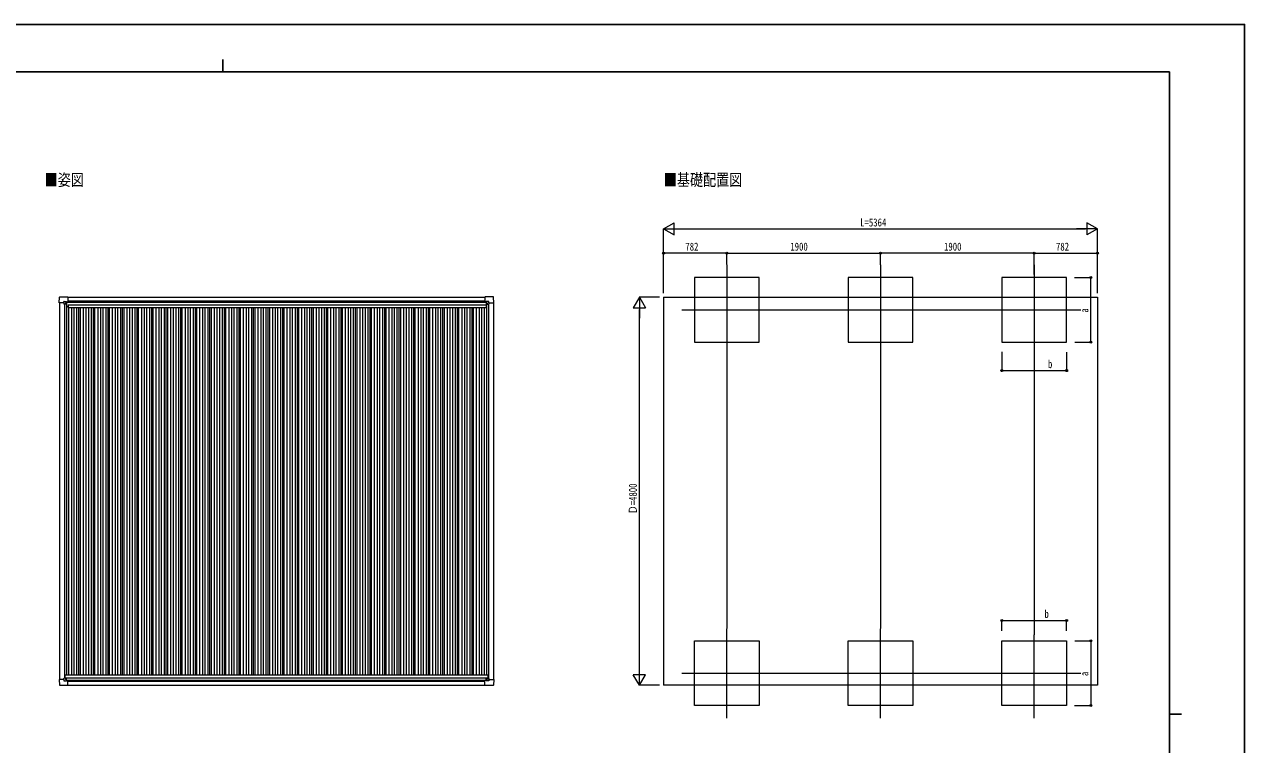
# Model space of a CAD drawing. Units: millimetres, scale not verified. Extents: x -12615 to 12615, y -8910 to 8910.
# Drawn here: x -2470 to 12615, y 0 to 8910 of the extents above; entities that cross this region are included whole.
import ezdxf
from ezdxf.enums import TextEntityAlignment as Align

# ---------------------------------------------------------------- set-up
doc = ezdxf.new("R2010")
doc.units = ezdxf.units.MM
doc.header["$LTSCALE"] = 30
doc.layers.add('0-2_USER1', color=92, linetype='Continuous')
doc.layers.add('0-7_YKK_ZWAK', color=134, linetype='Continuous')
for name, color, linetype, lineweight in [('0-3_YKK_12', 40, 'Continuous', 18), ('0-4_YKK_13', 120, 'Continuous', 18), ('0-5_YKK_A1', 120, 'Continuous', 18), ('0-6_YKK_D', 200, 'Continuous', 18)]:
    doc.layers.add(name, color=color, linetype=linetype, lineweight=lineweight)
doc.styles.add('ＭＳ ゴシック', font='')
doc.styles.get('ＭＳ ゴシック').set_extended_font_data('MS Gothic')

msp = doc.modelspace()

# ---------------------------------------------------------------- linework, layer by layer
at = {"layer": '0-3_YKK_12'}
for p, q in [((6214.54, 5936.03), (6214.54, 4829.37)), ((8114.54, 5936.03), (8114.54, 4829.37)), ((10014.54, 5936.03), (10014.54, 4904.37)), ((5655.87, 5379.76), (10588.79, 5379.76)), ((6214.54, 327.59), (6214.54, 1434.24)), ((8114.54, 327.59), (8114.54, 1434.24)), ((10014.54, 327.59), (10014.54, 1359.24)), ((5655.87, 883.85), (10588.79, 883.85))]:
    msp.add_line(p, q, dxfattribs=at)
at = {"layer": '0-4_YKK_13'}
for p, q in [((-2039.17, 5464.25), (-2040, 5465.08)), ((-1980.8, 5464.25), (-2039.17, 5464.25)), ((-1980.8, 5464.25), (-1980.8, 5480.69)), ((-1980.8, 5464.25), (-1980.8, 5451.25)), ((-1979.8, 5481.69), (-1949.89, 5481.69)), ((-1955.2, 5458.71), (-1955.2, 5457.75)), ((-1949.18, 5481.39), (-1948.18, 5480.39)), ((-1948.18, 5480.39), (-1948.18, 5450.75)), ((-1948.18, 5478.59), (-1933.39, 5478.59)), ((-1933.35, 5478.6), (-1932.63, 5478.64)), ((-1933.03, 5537.6), (-1932.18, 5536.75)), ((-1932.18, 5536.75), (-1932.18, 5479.15)), ((-1932.18, 5479.15), (-1932.18, 5479.13)), ((3224.88, 5537.6), (3224.02, 5536.75)), ((3224.02, 5536.75), (3224.02, 5479.15)), ((3224.02, 5479.15), (3224.02, 5479.13)), ((3225.2, 5478.6), (3224.48, 5478.64)), ((3240.02, 5478.59), (3225.23, 5478.59)), ((3241.02, 5481.39), (3240.02, 5480.39)), ((3240.02, 5480.39), (3240.02, 5450.75)), ((3271.65, 5481.69), (3241.73, 5481.69)), ((3247.04, 5458.71), (3247.04, 5457.75)), ((3272.64, 5464.25), (3272.64, 5480.69)), ((3272.64, 5464.25), (3272.64, 5451.25)), ((3272.64, 5464.25), (3331.02, 5464.25)), ((3331.02, 5464.25), (3331.85, 5465.08)), ((-2039.17, 806.86), (-2040, 806.03)), ((-1980.8, 806.86), (-2039.17, 806.86)), ((-1980.8, 806.86), (-1980.8, 819.86)), ((-1980.8, 806.86), (-1980.8, 790.42)), ((-1979.8, 789.42), (-1949.89, 789.42)), ((-1955.2, 812.4), (-1955.2, 813.36)), ((-1949.18, 789.71), (-1948.18, 790.72)), ((-1948.18, 790.72), (-1948.18, 820.36)), ((-1948.18, 792.51), (-1933.39, 792.51)), ((-1933.35, 792.51), (-1932.63, 792.47)), ((-1932.18, 791.96), (-1932.18, 791.98)), ((-1932.18, 734.36), (-1932.18, 791.96)), ((3224.04, 791.85), (3224.04, 791.87)), ((3224.04, 734.25), (3224.04, 791.85)), ((3225.21, 792.4), (3224.49, 792.36)), ((3240.04, 792.4), (3225.24, 792.4)), ((3240.04, 790.61), (3240.04, 820.25)), ((3241.04, 789.6), (3240.04, 790.61)), ((3271.66, 789.31), (3241.74, 789.31)), ((3247.06, 812.29), (3247.06, 813.25)), ((3272.66, 806.75), (3272.66, 819.75)), ((3272.66, 806.75), (3331.03, 806.75)), ((3272.66, 806.75), (3272.66, 790.31)), ((3331.03, 806.75), (3331.86, 805.92)), ((-1933.03, 733.51), (-1932.18, 734.36)), ((3224.89, 733.39), (3224.04, 734.25))]:
    msp.add_line(p, q, dxfattribs=at)
for points in [[(-2040, 5465.08), (-2040.12, 5465.19), (-2035.71, 5537.28)], [(-2035.21, 5537.75), (-1933.18, 5537.75), (-1933.03, 5537.6)], [(-1948.68, 5450.25), (-1978.24, 5450.25), (-1979.8, 5450.25), (-1980.8, 5451.25)], [(-1957.12, 5459.67), (-1958.08, 5459.67), (-1958.08, 5460.63), (-1957.12, 5460.63)], [(-1956.16, 5461.59), (-1956.16, 5462.55), (-1955.2, 5462.55), (-1955.2, 5461.59)], [(-1955.2, 5457.75), (-1956.16, 5457.75), (-1956.16, 5458.71)], [(-1954.24, 5460.63), (-1953.28, 5460.63), (-1953.28, 5459.67), (-1954.24, 5459.67)], [(3327.05, 5537.75), (3225.02, 5537.75), (3224.88, 5537.6)], [(3240.52, 5450.25), (3270.08, 5450.25), (3271.64, 5450.25), (3272.64, 5451.25)], [(3246.08, 5460.63), (3245.12, 5460.63), (3245.12, 5459.67), (3246.08, 5459.67)], [(3248, 5461.59), (3248, 5462.55), (3247.04, 5462.55), (3247.04, 5461.59)], [(3247.04, 5457.75), (3248, 5457.75), (3248, 5458.71)], [(3248.96, 5459.67), (3249.92, 5459.67), (3249.92, 5460.63), (3248.96, 5460.63)], [(3331.85, 5465.08), (3331.96, 5465.19), (3327.55, 5537.28)], [(-2040, 806.03), (-2040.12, 805.92), (-2035.71, 733.83)], [(-1948.68, 820.86), (-1978.24, 820.86), (-1979.8, 820.86), (-1980.8, 819.86)], [(-1957.12, 811.44), (-1958.08, 811.44), (-1958.08, 810.48), (-1957.12, 810.48)], [(-1955.2, 813.36), (-1956.16, 813.36), (-1956.16, 812.4)], [(-1956.16, 809.52), (-1956.16, 808.56), (-1955.2, 808.56), (-1955.2, 809.52)], [(-1954.24, 810.48), (-1953.28, 810.48), (-1953.28, 811.44), (-1954.24, 811.44)], [(3240.54, 820.75), (3270.1, 820.75), (3271.66, 820.75), (3272.66, 819.75)], [(3246.1, 810.37), (3245.14, 810.37), (3245.14, 811.33), (3246.1, 811.33)], [(3247.06, 813.25), (3248.02, 813.25), (3248.02, 812.29)], [(3248.02, 809.41), (3248.02, 808.45), (3247.06, 808.45), (3247.06, 809.41)], [(3248.98, 811.33), (3249.94, 811.33), (3249.94, 810.37), (3248.98, 810.37)], [(3331.86, 805.92), (3331.98, 805.81), (3327.57, 733.72)], [(-2035.21, 733.36), (-1933.18, 733.36), (-1933.03, 733.51)], [(3327.07, 733.25), (3225.04, 733.25), (3224.89, 733.39)]]:
    msp.add_lwpolyline(points, dxfattribs=at)
for centre in [(-1955.68, 5460.15), (3247.52, 5460.15), (-1955.68, 810.96), (3247.54, 810.85)]:
    msp.add_circle(centre, 5.3, dxfattribs=at)
for centre, radius, start, end in [((-2035.21, 5537.25), 0.5, 90, 176.5), ((-1957.12, 5461.59), 0.96, 270, 0), ((-1957.12, 5458.71), 0.96, 0, 90), ((-1954.24, 5461.59), 0.96, 180, 270), ((-1954.24, 5458.71), 0.96, 90, 180), ((-1948.68, 5450.75), 0.5, 270, 315), ((-1948.68, 5450.75), 0.5, 315, 0), ((-1933.39, 5479.09), 0.5, 270, 273.5), ((3225.23, 5479.09), 0.5, 266.5, 270), ((3240.52, 5450.75), 0.5, 180, 225), ((3240.52, 5450.75), 0.5, 225, 270), ((3246.08, 5461.59), 0.96, 270, 0), ((3246.08, 5458.71), 0.96, 0, 90), ((3248.96, 5461.59), 0.96, 180, 270), ((3248.96, 5458.71), 0.96, 90, 180), ((3327.05, 5537.25), 0.5, 3.5, 90), ((-1957.12, 812.4), 0.96, 270, 0), ((-1957.12, 809.52), 0.96, 0, 90), ((-1954.24, 812.4), 0.96, 180, 270), ((-1954.24, 809.52), 0.96, 90, 180), ((-1948.68, 820.36), 0.5, 45, 90), ((-1948.68, 820.36), 0.5, 0, 45), ((-1933.39, 792.01), 0.5, 86.5, 90), ((3225.24, 791.9), 0.5, 90, 93.5), ((3240.54, 820.25), 0.5, 135, 180), ((3240.54, 820.25), 0.5, 90, 135), ((3246.1, 812.29), 0.96, 270, 0), ((3246.1, 809.41), 0.96, 0, 90), ((3248.98, 812.29), 0.96, 180, 270), ((3248.98, 809.41), 0.96, 90, 180), ((-2035.21, 733.86), 0.5, 183.5, 270), ((3327.07, 733.75), 0.5, 270, 356.5)]:
    msp.add_arc(centre, radius, start, end, dxfattribs=at)
for centre, major_axis, ratio, start_param, end_param in [((-1979.8, 5480.68), (-0.71, 0.71), 0.99628, 5.49965061, 7.06672), ((-1949.89, 5480.68), (0, 1), 0.998135, 5.49778714, 6.28318531), ((-1932.68, 5479.14), (0.368, -0.347), 0.974973, 5.45460589, 7.02540222), ((3224.52, 5479.14), (-0.368, -0.347), 0.974973, 5.5409684, 7.11176473), ((3241.73, 5480.68), (0, 1), 0.998135, 6.28318531, 7.06858347), ((3271.64, 5480.68), (0.71, 0.71), 0.99628, 5.49965061, 7.06672), ((-1979.8, 790.42), (-0.71, -0.71), 0.99628, 5.49965061, 7.06672), ((-1949.89, 790.42), (0, -1), 0.998135, 6.28318531, 7.06858347), ((-1932.68, 791.97), (0.368, 0.347), 0.974973, 5.5409684, 7.11176473), ((3224.54, 791.86), (-0.368, 0.347), 0.974973, 5.45460589, 7.02540222), ((3241.74, 790.31), (0, -1), 0.998135, 5.49778714, 6.28318531), ((3271.66, 790.31), (0.71, -0.71), 0.99628, 5.49965061, 7.06672)]:
    msp.add_ellipse(centre, major_axis=major_axis, ratio=ratio, start_param=start_param, end_param=end_param, dxfattribs=at)
at = {"layer": '0-5_YKK_A1'}
for p, q in [((-2036.18, 5464.25), (-2036.18, 806.86)), ((-1976.18, 5450.25), (-1976.18, 820.86)), ((-1949.18, 5450.25), (-1949.18, 862.53)), ((-1948.18, 5477.23), (3240.02, 5477.23)), ((-1948.18, 5475.44), (3240.02, 5475.44)), ((-1932.18, 5534.62), (3224.02, 5534.62)), ((-1932.18, 5488.56), (3224.02, 5488.56)), ((-1930.18, 5441.9), (3238.82, 5441.9)), ((-1930.18, 5441.9), (-1930.18, 5407.05)), ((3238.82, 5441.9), (3238.82, 5407.05)), ((3241.02, 5450.25), (3241.02, 862.53)), ((3268.02, 5450.25), (3268.02, 820.75)), ((3328.02, 5464.25), (3328.04, 806.75)), ((5432.54, 5534.62), (10796.54, 5534.62)), ((5432.54, 5534.62), (5432.54, 734.62)), ((10796.54, 5534.62), (10796.54, 734.62)), ((-1949.18, 5419.62), (-1930.18, 5419.62)), ((-1930.18, 5407.05), (3238.82, 5407.05)), ((-1924.08, 5407.05), (-1924.08, 862.53)), ((-1889.08, 5407.05), (-1889.08, 862.53)), ((-1859.08, 5407.05), (-1859.08, 862.53)), ((-1824.08, 5407.05), (-1824.08, 862.53)), ((-1799.92, 5407.05), (-1799.92, 862.53)), ((-1781.98, 5407.05), (-1781.98, 862.53)), ((-1744.08, 5407.05), (-1744.08, 862.53)), ((-1709.08, 5407.05), (-1709.08, 862.53)), ((-1679.08, 5407.05), (-1679.08, 862.53)), ((-1644.08, 5407.05), (-1644.08, 862.53)), ((-1619.92, 5407.05), (-1619.92, 862.53)), ((-1601.98, 5407.05), (-1601.98, 862.53)), ((-1564.08, 5407.05), (-1564.08, 862.53)), ((-1529.08, 5407.05), (-1529.08, 862.53)), ((-1499.08, 5407.05), (-1499.08, 862.53)), ((-1464.08, 5407.05), (-1464.08, 862.53)), ((-1439.92, 5407.05), (-1439.92, 862.53)), ((-1421.98, 5407.05), (-1421.98, 862.53)), ((-1384.08, 5407.05), (-1384.08, 862.53)), ((-1349.08, 5407.05), (-1349.08, 862.53)), ((-1319.08, 5407.05), (-1319.08, 862.53)), ((-1284.08, 5407.05), (-1284.08, 862.53)), ((-1259.92, 5407.05), (-1259.92, 862.53)), ((-1241.98, 5407.05), (-1241.98, 862.53)), ((-1204.08, 5407.05), (-1204.08, 862.53)), ((-1169.08, 5407.05), (-1169.08, 862.53)), ((-1139.08, 5407.05), (-1139.08, 862.53)), ((-1104.08, 5407.05), (-1104.08, 862.53)), ((-1079.92, 5407.05), (-1079.92, 862.53)), ((-1061.98, 5407.05), (-1061.98, 862.53)), ((-1024.08, 5407.05), (-1024.08, 862.53)), ((-989.08, 5407.05), (-989.08, 862.53)), ((-959.08, 5407.05), (-959.08, 862.53)), ((-924.08, 5407.05), (-924.08, 862.53)), ((-899.92, 5407.05), (-899.92, 862.53)), ((-881.98, 5407.05), (-881.98, 862.53)), ((-844.08, 5407.05), (-844.08, 862.53)), ((-809.08, 5407.05), (-809.08, 862.53)), ((-779.08, 5407.05), (-779.08, 862.53)), ((-744.08, 5407.05), (-744.08, 862.53)), ((-719.92, 5407.05), (-719.92, 862.53)), ((-701.98, 5407.05), (-701.98, 862.53)), ((-664.08, 5407.05), (-664.08, 862.53)), ((-629.08, 5407.05), (-629.08, 862.53)), ((-599.08, 5407.05), (-599.08, 862.53)), ((-564.08, 5407.05), (-564.08, 862.53)), ((-539.92, 5407.05), (-539.92, 862.53)), ((-521.98, 5407.05), (-521.98, 862.53)), ((-484.08, 5407.05), (-484.08, 862.53)), ((-449.08, 5407.05), (-449.08, 862.53)), ((-419.08, 5407.05), (-419.08, 862.53)), ((-384.08, 5407.05), (-384.08, 862.53)), ((-359.92, 5407.05), (-359.92, 862.53)), ((-341.98, 5407.05), (-341.98, 862.53)), ((-304.08, 5407.05), (-304.08, 862.53)), ((-269.08, 5407.05), (-269.08, 862.53)), ((-239.08, 5407.05), (-239.08, 862.53)), ((-204.08, 5407.05), (-204.08, 862.53)), ((-179.92, 5407.05), (-179.92, 862.53)), ((-161.98, 5407.05), (-161.98, 862.53)), ((-124.08, 5407.05), (-124.08, 862.53)), ((-89.08, 5407.05), (-89.08, 862.53)), ((-59.08, 5407.05), (-59.08, 862.53)), ((-24.08, 5407.05), (-24.08, 862.53)), ((0.08, 5407.05), (0.08, 862.53)), ((18.02, 5407.05), (18.02, 862.53)), ((55.92, 5407.05), (55.92, 862.53)), ((90.92, 5407.05), (90.92, 862.53)), ((120.92, 5407.05), (120.92, 862.53)), ((155.92, 5407.05), (155.92, 862.53)), ((180.08, 5407.05), (180.08, 862.53)), ((198.02, 5407.05), (198.02, 862.53)), ((235.92, 5407.05), (235.92, 862.53)), ((270.92, 5407.05), (270.92, 862.53)), ((300.92, 5407.05), (300.92, 862.53)), ((335.92, 5407.05), (335.92, 862.53)), ((360.08, 5407.05), (360.08, 862.53)), ((378.02, 5407.05), (378.02, 862.53)), ((415.92, 5407.05), (415.92, 862.53)), ((450.92, 5407.05), (450.92, 862.53)), ((480.92, 5407.05), (480.92, 862.53)), ((515.92, 5407.05), (515.92, 862.53)), ((540.08, 5407.05), (540.08, 862.53)), ((558.02, 5407.05), (558.02, 862.53)), ((595.92, 5407.05), (595.92, 862.53)), ((630.92, 5407.05), (630.92, 862.53)), ((660.92, 5407.05), (660.92, 862.53)), ((695.92, 5407.05), (695.92, 862.53)), ((720.08, 5407.05), (720.08, 862.53)), ((738.02, 5407.05), (738.02, 862.53)), ((775.92, 5407.05), (775.92, 862.53)), ((810.92, 5407.05), (810.92, 862.53)), ((840.92, 5407.05), (840.92, 862.53)), ((875.92, 5407.05), (875.92, 862.53)), ((900.08, 5407.05), (900.08, 862.53)), ((918.02, 5407.05), (918.02, 862.53)), ((955.92, 5407.05), (955.92, 862.53)), ((990.92, 5407.05), (990.92, 862.53)), ((1020.92, 5407.05), (1020.92, 862.53)), ((1055.92, 5407.05), (1055.92, 862.53)), ((1080.08, 5407.05), (1080.08, 862.53)), ((1098.02, 5407.05), (1098.02, 862.53)), ((1135.92, 5407.05), (1135.92, 862.53)), ((1170.92, 5407.05), (1170.92, 862.53)), ((1200.92, 5407.05), (1200.92, 862.53)), ((1235.92, 5407.05), (1235.92, 862.53)), ((1260.08, 5407.05), (1260.08, 862.53)), ((1278.02, 5407.05), (1278.02, 862.53)), ((1315.92, 5407.05), (1315.92, 862.53)), ((1350.92, 5407.05), (1350.92, 862.53)), ((1380.92, 5407.05), (1380.92, 862.53)), ((1415.92, 5407.05), (1415.92, 862.53)), ((1440.08, 5407.05), (1440.08, 862.53)), ((1458.02, 5407.05), (1458.02, 862.53)), ((1495.92, 5407.05), (1495.92, 862.53)), ((1530.92, 5407.05), (1530.92, 862.53)), ((1560.92, 5407.05), (1560.92, 862.53)), ((1595.92, 5407.05), (1595.92, 862.53)), ((1620.08, 5407.05), (1620.08, 862.53)), ((1638.02, 5407.05), (1638.02, 862.53)), ((1675.92, 5407.05), (1675.92, 862.53)), ((1710.92, 5407.05), (1710.92, 862.53)), ((1740.92, 5407.05), (1740.92, 862.53)), ((1775.92, 5407.05), (1775.92, 862.53)), ((1800.08, 5407.05), (1800.08, 862.53)), ((1818.02, 5407.05), (1818.02, 862.53)), ((1855.92, 5407.05), (1855.92, 862.53)), ((1890.92, 5407.05), (1890.92, 862.53)), ((1920.92, 5407.05), (1920.92, 862.53)), ((1955.92, 5407.05), (1955.92, 862.53)), ((1980.08, 5407.05), (1980.08, 862.53)), ((1998.02, 5407.05), (1998.02, 862.53)), ((2035.92, 5407.05), (2035.92, 862.53)), ((2070.92, 5407.05), (2070.92, 862.53)), ((2100.92, 5407.05), (2100.92, 862.53)), ((2135.92, 5407.05), (2135.92, 862.53)), ((2160.08, 5407.05), (2160.08, 862.53)), ((2178.02, 5407.05), (2178.02, 862.53)), ((2215.92, 5407.05), (2215.92, 862.53)), ((2250.92, 5407.05), (2250.92, 862.53)), ((2280.92, 5407.05), (2280.92, 862.53)), ((2315.92, 5407.05), (2315.92, 862.53)), ((2340.08, 5407.05), (2340.08, 862.53)), ((2358.02, 5407.05), (2358.02, 862.53)), ((2395.92, 5407.05), (2395.92, 862.53)), ((2430.92, 5407.05), (2430.92, 862.53)), ((2460.92, 5407.05), (2460.92, 862.53)), ((2495.92, 5407.05), (2495.92, 862.53)), ((2520.08, 5407.05), (2520.08, 862.53)), ((2538.02, 5407.05), (2538.02, 862.53)), ((2575.92, 5407.05), (2575.92, 862.53)), ((2610.92, 5407.05), (2610.92, 862.53)), ((2640.92, 5407.05), (2640.92, 862.53)), ((2675.92, 5407.05), (2675.92, 862.53)), ((2700.08, 5407.05), (2700.08, 862.53)), ((2718.02, 5407.05), (2718.02, 862.53)), ((2755.92, 5407.05), (2755.92, 862.53)), ((2790.92, 5407.05), (2790.92, 862.53)), ((2820.92, 5407.05), (2820.92, 862.53)), ((2855.92, 5407.05), (2855.92, 862.53)), ((2880.08, 5407.05), (2880.08, 862.53)), ((2898.02, 5407.05), (2898.02, 862.53)), ((2935.92, 5407.05), (2935.92, 862.53)), ((2970.92, 5407.05), (2970.92, 862.53)), ((3000.92, 5407.05), (3000.92, 862.53)), ((3035.92, 5407.05), (3035.92, 862.53)), ((3060.08, 5407.05), (3060.08, 862.53)), ((3078.02, 5407.05), (3078.02, 862.53)), ((3115.92, 5407.05), (3115.92, 862.53)), ((3150.92, 5407.05), (3150.92, 862.53)), ((3180.92, 5407.05), (3180.92, 862.53)), ((3215.92, 5407.05), (3215.92, 862.53)), ((3238.82, 5419.62), (3241.02, 5419.62)), ((-1969.08, 862.53), (3260.92, 862.53)), ((-1969.08, 862.53), (-1969.08, 820.86)), ((-1969.08, 827.85), (3260.92, 827.85)), ((-1948.18, 795.71), (3240.04, 795.71)), ((-1932.18, 782.95), (3224.04, 782.95)), ((3260.92, 862.53), (3260.92, 820.75)), ((-1932.18, 734.62), (3224.04, 734.62)), ((10796.54, 734.62), (5432.54, 734.62))]:
    msp.add_line(p, q, dxfattribs=at)
for points in [[(5814.74, 4979.76), (6614.74, 4979.76), (6614.74, 5779.76), (5814.74, 5779.76)], [(7714.74, 4979.76), (8514.74, 4979.76), (8514.74, 5779.76), (7714.74, 5779.76)], [(9614.74, 4979.76), (10414.74, 4979.76), (10414.74, 5779.76), (9614.74, 5779.76)], [(5814.74, 1283.85), (6614.74, 1283.85), (6614.74, 483.85), (5814.74, 483.85)], [(7714.74, 1283.85), (8514.74, 1283.85), (8514.74, 483.85), (7714.74, 483.85)], [(9614.74, 1283.85), (10414.74, 1283.85), (10414.74, 483.85), (9614.74, 483.85)]]:
    msp.add_lwpolyline(points, close=True, dxfattribs=at)
at = {"layer": '0-6_YKK_D'}
for p, q in [((5432.54, 6379.76), (5562.45, 6454.76)), ((5432.54, 5584.62), (5432.54, 6380.76)), ((5432.54, 6379.76), (5562.45, 6304.76)), ((5432.54, 6379.76), (5692.35, 6379.76)), ((5562.45, 6304.76), (5562.45, 6454.76)), ((5582.54, 6379.76), (10646.54, 6379.76)), ((10796.54, 6379.76), (10536.74, 6379.76)), ((10796.54, 6379.76), (10666.64, 6454.76)), ((10666.64, 6454.76), (10666.64, 6304.76)), ((10796.54, 6379.76), (10666.64, 6304.76)), ((10796.54, 5584.62), (10796.54, 6380.76)), ((5432.54, 5585.62), (5432.54, 6080.76)), ((6214.54, 6079.76), (5432.54, 6079.76)), ((6214.54, 5939), (6214.54, 6080.76)), ((6214.54, 5939), (6214.54, 6080.76)), ((6214.54, 6079.76), (8114.54, 6079.76)), ((8114.54, 5937.03), (8114.54, 6080.76)), ((8114.54, 5937.03), (8114.54, 6080.76)), ((10014.54, 6079.76), (8114.54, 6079.76)), ((10014.54, 5814.34), (10014.54, 6080.76)), ((10014.54, 5939), (10014.54, 6080.76)), ((10014.54, 6079.76), (10796.54, 6079.76)), ((10796.54, 5584.62), (10796.54, 6080.76)), ((10510.48, 5779.76), (10715.74, 5779.76)), ((10714.74, 4979.76), (10714.74, 5779.76)), ((5132.54, 5534.62), (5057.54, 5404.71)), ((5382.54, 5534.62), (5131.54, 5534.62)), ((5132.54, 5534.62), (5207.54, 5404.71)), ((5132.54, 5534.62), (5132.54, 5274.81)), ((5057.54, 5404.71), (5207.54, 5404.71)), ((5132.54, 884.62), (5132.54, 5384.62)), ((10515.57, 4979.76), (10715.74, 4979.76)), ((6214.54, 4828.87), (6214.54, 1434.74)), ((8114.54, 4828.87), (8114.54, 1434.74)), ((9614.74, 4857.68), (9614.74, 4625.62)), ((10014.54, 4904.37), (10014.54, 1359.24)), ((10414.74, 4855.75), (10414.74, 4625.62)), ((9614.74, 4626.62), (10414.74, 4626.62)), ((9614.74, 1405.94), (9614.74, 1537.57)), ((9614.74, 1536.57), (10414.74, 1536.57)), ((10414.74, 1407.87), (10414.74, 1537.57)), ((10515.57, 1283.85), (10715.74, 1283.85)), ((10714.74, 1283.85), (10714.74, 483.85)), ((5132.54, 734.62), (5132.54, 994.43)), ((5132.54, 734.62), (5057.54, 864.52)), ((5207.54, 864.52), (5057.54, 864.52)), ((5132.54, 734.62), (5207.54, 864.52)), ((5382.54, 734.62), (5131.54, 734.62)), ((10510.48, 483.85), (10715.74, 483.85))]:
    msp.add_line(p, q, dxfattribs=at)
for centre in [(5432.54, 6079.76), (6214.54, 6079.76), (6214.54, 6079.76), (8114.54, 6079.76), (8114.54, 6079.76), (10014.54, 6079.76), (10014.54, 6079.76), (10796.54, 6079.76), (10714.74, 5779.76), (10714.74, 4979.76), (9614.74, 4626.62), (10414.74, 4626.62), (9614.74, 1536.57), (10414.74, 1536.57), (10714.74, 1283.85), (10714.74, 483.85)]:
    msp.add_circle(centre, 12.75, dxfattribs=at)
at = {"layer": '0-7_YKK_ZWAK'}
for p, q in [((-14.94, 8475), (-14.94, 8325)), ((11685.06, 8325), (-11714.94, 8325)), ((11685.06, 8325), (11685.06, -7575)), ((11685.06, 375), (11835.06, 375))]:
    msp.add_line(p, q, dxfattribs=at)
msp.add_lwpolyline([(-12615, -8910), (12615, -8910), (12615, 8910), (-12615, 8910)], close=True, dxfattribs=at)

# ---------------------------------------------------------------- texts
at = {"layer": '0-2_USER1', "style": 'ＭＳ ゴシック', "width": 0.8}
for s, p in [('■姿図', (-2219.48, 6868.15)), ('■基礎配置図', (5435.2, 6868.15))]:
    msp.add_text(s, height=148.1, dxfattribs=at).set_placement(p, align=Align.BOTTOM_LEFT)
at = {"layer": '0-6_YKK_D', "style": 'ＭＳ ゴシック', "width": 0.8}
for s, p in [('L=5364', (7862.54, 6380.76)), ('782', (5701.14, 6081.43)), ('1900', (6998.94, 6081.43)), ('1900', (8898.94, 6081.43)), ('782', (10283.14, 6081.43)), ('b', (10184.02, 4628.29)), ('b', (10140.56, 1538.23))]:
    msp.add_text(s, height=98.97, dxfattribs=at).set_placement(p, align=Align.BOTTOM_LEFT)
for s, p in [('a', (10713.08, 5343.76)), ('Ｄ=4800', (5131.54, 2850.22)), ('a', (10713.08, 847.85))]:
    msp.add_text(s, height=98.97, rotation=90, dxfattribs=at).set_placement(p, align=Align.BOTTOM_LEFT)

doc.saveas('drawing.dxf')
